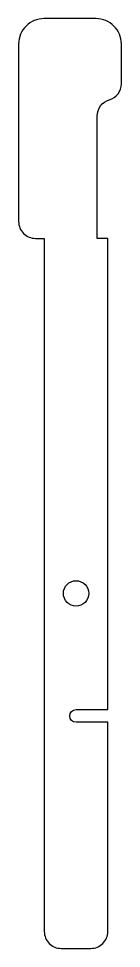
# Model space of a CAD drawing. Header units: millimetres. Extents: x -63 to -50, y -84 to 26.
import ezdxf

# ---------------------------------------------------------------- set-up
doc = ezdxf.new("R2010")
doc.units = ezdxf.units.MM
doc.layers.get('0').update_dxf_attribs({"linetype": 'CONTINUOUS'})

msp = doc.modelspace()

# ---------------------------------------------------------------- linework, layer by layer
msp.add_lwpolyline([(-52, -57.25), (-55.75, -57.25, -1), (-55.75, -55.75), (-52, -55.75), (-52, 0), (-53.25, 0), (-53.25, 14.47, -0.331115), (-51.83, 16.38, 0.331115), (-50.4, 18.3), (-50.4, 23, 0.414214), (-53.4, 26), (-59.53, 26, 0.414214), (-62.53, 23), (-62.53, 2, 0.414214), (-60.53, 0), (-59.5, 0), (-59.5, -82, 0.414214), (-57.5, -84), (-54, -84, 0.414214), (-52, -82)], format="xyb", close=True)
msp.add_circle((-55.75, -42), 1.5)

doc.saveas('drawing.dxf')
